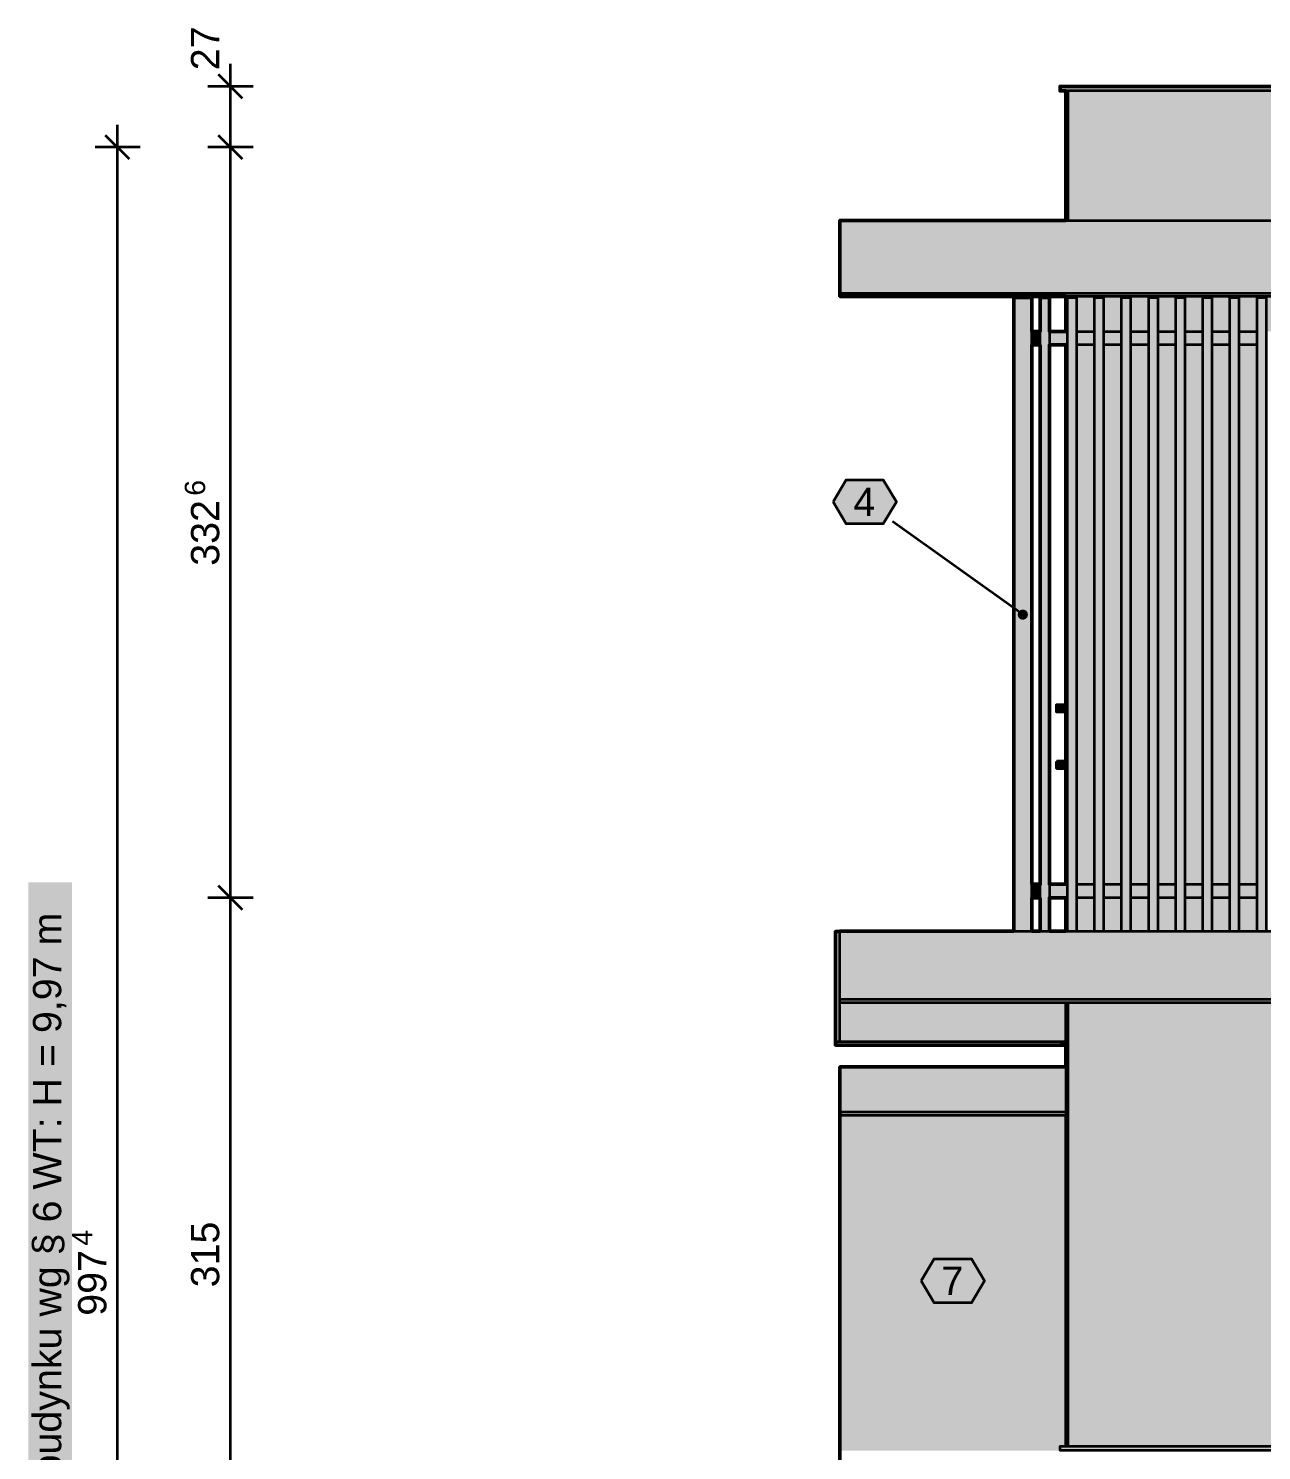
# Model space of a CAD drawing. Header units: metres. Extents: x -13 to 135, y -1 to 10.
# Drawn here: x 33.18 to 38.64, y 3.85 to 10.15 of the extents above; entities that cross this region are included whole.
import ezdxf

# ---------------------------------------------------------------- set-up
doc = ezdxf.new("R2010")
doc.units = ezdxf.units.M
for name, color, linetype, lineweight in [('A-ELEWACJE', 7, 'Continuous', 35), ('A-MASKA', 7, 'Continuous', 18), ('A-OPISY', 2, 'Continuous', 25), ('A-WYMIARY', 1, 'Continuous', 25)]:
    doc.layers.add(name, color=color, linetype=linetype, lineweight=lineweight)
doc.styles.add('PL_ARIAL', font='arial.ttf')

msp = doc.modelspace()

# ---------------------------------------------------------------- hatches: boundary and pattern name
at = {"layer": 'A-ELEWACJE', "true_color": 0x75787b}
for points in [[(37.7498, 9.896), (43.5248, 9.896), (43.5248, 9.876), (37.7498, 9.876)], [(37.7348, 7.125), (37.7348, 7.154), (37.7748, 7.154), (37.7748, 7.125)], [(37.7348, 6.875), (37.7348, 6.904), (37.7748, 6.904), (37.7748, 6.875)], [(47.7748, 3.85), (37.7498, 3.85), (37.7498, 3.87), (47.7748, 3.87)]]:
    msp.add_hatch(color=7, dxfattribs=at).paths.add_polyline_path(points)
at = {"layer": 'A-ELEWACJE', "true_color": 0x606060}
for points in [[(37.7748, 9.876), (37.7848, 9.876), (37.7848, 9.302), (37.7748, 9.302)], [(39.9748, 9.876), (41.1748, 9.876), (43.4898, 9.876), (43.4898, 9.302), (37.7848, 9.302), (37.7848, 9.876)], [(37.7748, 8.965), (37.7848, 8.965), (37.7848, 8.96), (37.7823, 8.96), (37.7823, 8.81), (37.7748, 8.81)], [(41.0623, 8.888), (41.0623, 8.96), (41.0223, 8.96), (41.0223, 8.888), (40.9423, 8.888), (40.9423, 8.96), (40.9023, 8.96), (40.9023, 8.888), (40.8223, 8.888), (40.8223, 8.96), (40.7823, 8.96), (40.7823, 8.888), (40.7023, 8.888), (40.7023, 8.96), (40.6623, 8.96), (40.6623, 8.888), (40.5823, 8.888), (40.5823, 8.96), (40.5423, 8.96), (40.5423, 8.888), (40.4623, 8.888), (40.4623, 8.96), (40.4223, 8.96), (40.4223, 8.888), (40.3423, 8.888), (40.3423, 8.96), (40.3023, 8.96), (40.3023, 8.888), (40.2223, 8.888), (40.2223, 8.96), (40.1823, 8.96), (40.1823, 8.888), (40.1023, 8.888), (40.1023, 8.96), (40.0623, 8.96), (40.0623, 8.888), (39.9868, 8.888), (39.9868, 8.81), (39.9823, 8.81), (39.9823, 8.96), (39.9423, 8.96), (39.9423, 8.81), (39.8623, 8.81), (39.8623, 8.96), (39.8223, 8.96), (39.8223, 8.81), (39.7423, 8.81), (39.7423, 8.96), (39.7023, 8.96), (39.7023, 8.81), (39.6223, 8.81), (39.6223, 8.96), (39.5823, 8.96), (39.5823, 8.81), (39.5023, 8.81), (39.5023, 8.96), (39.4623, 8.96), (39.4623, 8.81), (39.3823, 8.81), (39.3823, 8.96), (39.3423, 8.96), (39.3423, 8.81), (39.2623, 8.81), (39.2623, 8.96), (39.2223, 8.96), (39.2223, 8.81), (39.1423, 8.81), (39.1423, 8.96), (39.1023, 8.96), (39.1023, 8.81), (39.0223, 8.81), (39.0223, 8.96), (38.9823, 8.96), (38.9823, 8.81), (38.9023, 8.81), (38.9023, 8.96), (38.8623, 8.96), (38.8623, 8.81), (38.7823, 8.81), (38.7823, 8.96), (38.7423, 8.96), (38.7423, 8.81), (38.6623, 8.81), (38.6623, 8.96), (38.6223, 8.96), (38.6223, 8.81), (38.5423, 8.81), (38.5423, 8.96), (38.5023, 8.96), (38.5023, 8.81), (38.4223, 8.81), (38.4223, 8.96), (38.3823, 8.96), (38.3823, 8.81), (38.3023, 8.81), (38.3023, 8.96), (38.2623, 8.96), (38.2623, 8.81), (38.1823, 8.81), (38.1823, 8.96), (38.1423, 8.96), (38.1423, 8.81), (38.0623, 8.81), (38.0623, 8.96), (38.0223, 8.96), (38.0223, 8.81), (37.9423, 8.81), (37.9423, 8.96), (37.9023, 8.96), (37.9023, 8.81), (37.8223, 8.81), (37.8223, 8.96), (37.7848, 8.96), (37.7848, 8.965), (43.4898, 8.965), (43.4898, 8.81), (43.4623, 8.81), (43.4623, 8.96), (43.4223, 8.96), (43.4223, 8.81), (43.3423, 8.81), (43.3423, 8.96), (43.3023, 8.96), (43.3023, 8.81), (43.2223, 8.81), (43.2223, 8.96), (43.1823, 8.96), (43.1823, 8.81), (43.1023, 8.81), (43.1023, 8.96), (43.0623, 8.96), (43.0623, 8.81), (42.9823, 8.81), (42.9823, 8.96), (42.9423, 8.96), (42.9423, 8.81), (42.8623, 8.81), (42.8623, 8.96), (42.8223, 8.96), (42.8223, 8.81), (42.7423, 8.81), (42.7423, 8.96), (42.7023, 8.96), (42.7023, 8.81), (42.6223, 8.81), (42.6223, 8.96), (42.5823, 8.96), (42.5823, 8.81), (42.5023, 8.81), (42.5023, 8.96), (42.4623, 8.96), (42.4623, 8.81), (42.3823, 8.81), (42.3823, 8.96), (42.3423, 8.96), (42.3423, 8.81), (42.2623, 8.81), (42.2623, 8.96), (42.2223, 8.96), (42.2223, 8.81), (42.1423, 8.81), (42.1423, 8.96), (42.1023, 8.96), (42.1023, 8.81), (42.0223, 8.81), (42.0223, 8.96), (41.9823, 8.96), (41.9823, 8.81), (41.9023, 8.81), (41.9023, 8.96), (41.8623, 8.96), (41.8623, 8.81), (41.7823, 8.81), (41.7823, 8.96), (41.7423, 8.96), (41.7423, 8.81), (41.6623, 8.81), (41.6623, 8.96), (41.6223, 8.96), (41.6223, 8.81), (41.5423, 8.81), (41.5423, 8.96), (41.5023, 8.96), (41.5023, 8.81), (41.4223, 8.81), (41.4223, 8.96), (41.3823, 8.96), (41.3823, 8.81), (41.3023, 8.81), (41.3023, 8.96), (41.2623, 8.96), (41.2623, 8.81), (41.1823, 8.81), (41.1823, 8.96), (41.1423, 8.96), (41.1423, 8.888)], [(37.7748, 8.75), (37.7823, 8.75), (37.7823, 6.36), (37.7748, 6.36)], [(37.8223, 8.75), (37.9023, 8.75), (37.9023, 6.36), (37.8223, 6.36)], [(37.9423, 8.75), (38.0223, 8.75), (38.0223, 6.36), (37.9423, 6.36)], [(38.0623, 8.75), (38.1423, 8.75), (38.1423, 6.36), (38.0623, 6.36)], [(38.1823, 8.75), (38.2623, 8.75), (38.2623, 6.36), (38.1823, 6.36)], [(38.3023, 8.75), (38.3823, 8.75), (38.3823, 6.36), (38.3023, 6.36)], [(38.4223, 8.75), (38.5023, 8.75), (38.5023, 6.36), (38.4223, 6.36)], [(38.5423, 8.75), (38.6223, 8.75), (38.6223, 6.36), (38.5423, 6.36)], [(37.7748, 6.3), (37.7823, 6.3), (37.7823, 6.152), (37.7748, 6.152)], [(37.9023, 6.152), (37.8223, 6.152), (37.8223, 6.3), (37.9023, 6.3)], [(38.0223, 6.152), (37.9423, 6.152), (37.9423, 6.3), (38.0223, 6.3)], [(38.1423, 6.152), (38.0623, 6.152), (38.0623, 6.3), (38.1423, 6.3)], [(38.2623, 6.152), (38.1823, 6.152), (38.1823, 6.3), (38.2623, 6.3)], [(38.3823, 6.3), (38.3823, 6.152), (38.3023, 6.152), (38.3023, 6.3)], [(38.5023, 6.3), (38.5023, 6.152), (38.4223, 6.152), (38.4223, 6.3)], [(38.6223, 6.3), (38.6223, 6.152), (38.5423, 6.152), (38.5423, 6.3)]]:
    msp.add_hatch(color=7, dxfattribs=at).paths.add_polyline_path(points)
at = {"layer": 'A-ELEWACJE', "true_color": 0x797d80}
for points in [[(36.7748, 9.3), (36.7748, 9.302), (43.4998, 9.302), (43.4998, 9.3)], [(36.7748, 6.15), (36.7748, 6.152), (43.4998, 6.152), (43.4998, 6.15)]]:
    msp.add_hatch(color=7, dxfattribs=at).paths.add_polyline_path(points)
at = {"layer": 'A-ELEWACJE', "true_color": 0xbab7af}
for points in [[(36.7748, 9.3), (43.4998, 9.3), (43.4998, 8.98), (36.7748, 8.98)], [(36.7748, 6.15), (43.4998, 6.15), (43.4998, 5.85), (36.7748, 5.85)]]:
    msp.add_hatch(color=7, dxfattribs=at).paths.add_polyline_path(points)
at = {"layer": 'A-ELEWACJE', "true_color": 0xf5f4f1}
for points in [[(43.4998, 8.98), (43.4998, 8.965), (36.7748, 8.965), (36.7748, 8.98)], [(43.4998, 5.85), (43.4998, 5.835), (36.7748, 5.835), (36.7748, 5.85)], [(37.7748, 5.335), (37.7748, 5.35), (37.7748, 5.55), (37.7748, 5.835), (37.7848, 5.835), (37.7848, 3.87), (37.7748, 3.87)], [(36.7548, 5.662), (36.7748, 5.662), (37.7548, 5.662), (37.7548, 5.647), (36.7748, 5.647), (36.7548, 5.647)], [(37.7548, 5.647), (37.7548, 5.662), (37.7748, 5.662), (37.7748, 5.647)], [(36.7748, 5.335), (36.7748, 5.35), (37.7748, 5.35), (37.7748, 5.335)]]:
    msp.add_hatch(color=7, dxfattribs=at).paths.add_polyline_path(points)
at = {"layer": 'A-ELEWACJE', "true_color": 0xa37650}
for points in [[(37.5448, 8.96), (37.6248, 8.96), (37.6248, 8.81), (37.6248, 8.75), (37.6248, 6.36), (37.6248, 6.3), (37.6248, 6.152), (37.5448, 6.152)], [(37.6623, 8.96), (37.7023, 8.96), (37.7023, 6.152), (37.6623, 6.152)], [(37.8223, 8.96), (37.8223, 6.152), (37.7823, 6.152), (37.7823, 8.96)], [(37.9023, 8.96), (37.9423, 8.96), (37.9423, 6.152), (37.9023, 6.152)], [(38.0623, 8.96), (38.0623, 6.152), (38.0223, 6.152), (38.0223, 8.96)], [(38.1823, 8.96), (38.1823, 6.152), (38.1423, 6.152), (38.1423, 8.96)], [(38.2623, 8.96), (38.3023, 8.96), (38.3023, 6.152), (38.2623, 6.152)], [(38.4223, 8.96), (38.4223, 6.152), (38.3823, 6.152), (38.3823, 8.96)], [(38.5423, 8.96), (38.5423, 6.152), (38.5023, 6.152), (38.5023, 8.96)], [(38.6223, 8.96), (38.6623, 8.96), (38.6623, 6.152), (38.6223, 6.152)]]:
    msp.add_hatch(color=7, dxfattribs=at).paths.add_polyline_path(points)
at = {"layer": 'A-ELEWACJE', "true_color": 0x6b6e70}
for points in [[(37.6623, 8.81), (37.6623, 8.75), (37.6248, 8.75), (37.6248, 8.81)], [(37.7823, 8.81), (37.7823, 8.75), (37.7023, 8.75), (37.7023, 8.81)], [(37.9023, 8.81), (37.9023, 8.75), (37.8223, 8.75), (37.8223, 8.81)], [(38.0223, 8.81), (38.0223, 8.75), (37.9423, 8.75), (37.9423, 8.81)], [(38.1423, 8.81), (38.1423, 8.75), (38.0623, 8.75), (38.0623, 8.81)], [(38.2623, 8.81), (38.2623, 8.75), (38.1823, 8.75), (38.1823, 8.81)], [(38.3823, 8.81), (38.3823, 8.75), (38.3023, 8.75), (38.3023, 8.81)], [(38.5023, 8.81), (38.5023, 8.75), (38.4223, 8.75), (38.4223, 8.81)], [(38.6223, 8.81), (38.6223, 8.75), (38.5423, 8.75), (38.5423, 8.81)], [(37.6623, 6.36), (37.6623, 6.3), (37.6248, 6.3), (37.6248, 6.36)], [(37.7823, 6.36), (37.7823, 6.3), (37.7023, 6.3), (37.7023, 6.36)], [(37.9023, 6.36), (37.9023, 6.3), (37.8223, 6.3), (37.8223, 6.36)], [(38.0223, 6.36), (38.0223, 6.3), (37.9423, 6.3), (37.9423, 6.36)], [(38.1423, 6.36), (38.1423, 6.3), (38.0623, 6.3), (38.0623, 6.36)], [(38.2623, 6.36), (38.2623, 6.3), (38.1823, 6.3), (38.1823, 6.36)], [(38.3823, 6.36), (38.3823, 6.3), (38.3023, 6.3), (38.3023, 6.36)], [(38.5023, 6.36), (38.5023, 6.3), (38.4223, 6.3), (38.4223, 6.36)], [(38.6223, 6.36), (38.6223, 6.3), (38.5423, 6.3), (38.5423, 6.36)]]:
    msp.add_hatch(color=7, dxfattribs=at).paths.add_polyline_path(points)
at = {"layer": 'A-ELEWACJE', "true_color": 0x7e8183}
for points in [[(36.7548, 5.662), (36.7548, 6.15), (36.7748, 6.15), (36.7748, 5.85), (36.7748, 5.835), (36.7748, 5.674), (36.7748, 5.662)], [(36.7748, 5.662), (36.7748, 5.835), (37.7748, 5.835), (37.7748, 5.662)]]:
    msp.add_hatch(color=7, dxfattribs=at).paths.add_polyline_path(points)
at = {"layer": 'A-ELEWACJE', "true_color": 0xf5f4f1}
h = msp.add_hatch(color=7, dxfattribs=at)
h.paths.add_polyline_path([(47.1148, 6.15), (47.1148, 3.87), (46.8698, 3.87), (38.4298, 3.87), (38.3048, 3.87), (38.2948, 3.87), (37.7848, 3.87), (37.7848, 5.835), (43.4998, 5.835), (43.4998, 5.85), (43.4998, 6.15)])
h.paths.add_polyline_path([(40.7628, 5.488), (39.2868, 5.488), (39.2868, 4.004), (39.2598, 4.004), (39.2598, 3.975), (40.7898, 3.975), (40.7898, 4.004), (40.7628, 4.004)], flags=0)
at = {"layer": 'A-ELEWACJE', "true_color": 0x75797c}
for points in [[(37.7748, 5.35), (36.7748, 5.35), (36.7748, 5.55), (37.7748, 5.55)], [(36.7748, 3.85), (36.7748, 5.335), (37.7748, 5.335), (37.7748, 3.87), (37.7498, 3.87), (37.7498, 3.85)]]:
    msp.add_hatch(color=7, dxfattribs=at).paths.add_polyline_path(points)
at = {"layer": 'A-MASKA', "true_color": 0xffffff}
msp.add_hatch(color=7, dxfattribs=at).paths.add_polyline_path([(33.3723, 2.9099), (33.3723, 6.3681), (33.1798, 6.3681), (33.1798, 2.9099)])
at = {"layer": 'A-OPISY', "true_color": 0xffffff}
for points in [[(36.7442, 8.055), (36.8027, 8.1525), (36.9668, 8.1525), (37.0253, 8.055), (36.9668, 7.9575), (36.8027, 7.9575)], [(37.1342, 4.6025), (37.1927, 4.7), (37.3568, 4.7), (37.4153, 4.6025), (37.3568, 4.505), (37.1927, 4.505)]]:
    msp.add_hatch(color=7, dxfattribs=at).paths.add_polyline_path(points)
at = {"layer": 'A-OPISY', "true_color": 0x000000}
msp.add_hatch(color=7, dxfattribs=at).paths.add_polyline_path([(37.6073, 7.555), (37.6065, 7.5608), (37.6042, 7.5663), (37.6007, 7.5709), (37.596, 7.5745), (37.5906, 7.5767), (37.5848, 7.5775), (37.5789, 7.5767), (37.5735, 7.5745), (37.5689, 7.5709), (37.5653, 7.5663), (37.563, 7.5608), (37.5623, 7.555), (37.563, 7.5492), (37.5653, 7.5437), (37.5689, 7.5391), (37.5735, 7.5355), (37.5789, 7.5333), (37.5848, 7.5325), (37.5906, 7.5333), (37.596, 7.5355), (37.6007, 7.5391), (37.6042, 7.5437), (37.6065, 7.5492)])

# ---------------------------------------------------------------- linework, layer by layer
at = {"layer": 'A-ELEWACJE', "lineweight": 50, "ltscale": 0.05}
for points in [[(36.7748, 3.65), (36.7748, 3.85), (36.7748, 5.335), (36.7748, 5.35), (36.7748, 5.55), (37.7748, 5.55), (37.7748, 5.647), (37.7548, 5.647), (36.7748, 5.647), (36.7548, 5.647), (36.7548, 5.662), (36.7548, 6.15), (36.7748, 6.15), (36.7748, 6.152), (37.5448, 6.152), (37.5448, 8.96), (37.6248, 8.96), (37.6248, 8.81), (37.6623, 8.81), (37.6623, 8.96), (37.7023, 8.96), (37.7023, 8.81), (37.7748, 8.81), (37.7748, 8.888), (37.7748, 8.9), (37.7748, 8.965), (37.7548, 8.965), (36.7748, 8.965), (36.7748, 8.98), (36.7748, 9.3), (36.7748, 9.302), (37.7748, 9.302), (37.7748, 9.876), (37.7498, 9.876), (37.7498, 9.896), (38.2948, 9.896), (42.9798, 9.896)], [(37.6623, 8.75), (37.6248, 8.75), (37.6248, 6.36), (37.6623, 6.36), (37.6623, 8.75)], [(37.7348, 6.904), (37.7748, 6.904), (37.7748, 7.125), (37.7348, 7.125), (37.7348, 7.154), (37.7748, 7.154), (37.7748, 8.75), (37.7023, 8.75), (37.7023, 6.36), (37.7748, 6.36), (37.7748, 6.875), (37.7348, 6.875), (37.7348, 6.904)], [(37.6623, 6.3), (37.6248, 6.3), (37.6248, 6.152), (37.6623, 6.152), (37.6623, 6.3)], [(37.7023, 6.152), (37.7748, 6.152), (37.7748, 6.3), (37.7023, 6.3), (37.7023, 6.152)]]:
    msp.add_lwpolyline(points, dxfattribs=at)
at = {"layer": 'A-ELEWACJE', "lineweight": 35, "ltscale": 0.05}
for points in [[(37.7498, 9.876), (37.7498, 9.896), (43.5248, 9.896), (43.5248, 9.876), (37.7498, 9.876)], [(37.7748, 9.3024), (37.7748, 9.8756)], [(37.7848, 9.8756), (37.7848, 9.3024)], [(36.7748, 9.3), (36.7748, 9.302), (43.4998, 9.302), (43.4998, 9.3), (36.7748, 9.3)], [(36.7748, 8.9804), (36.7748, 9.2996)], [(36.7748, 8.98), (43.4998, 8.98), (43.4998, 8.965), (36.7748, 8.965), (36.7748, 8.98)], [(37.5448, 6.1524), (37.5448, 8.96), (37.6248, 8.96), (37.6248, 8.8104)], [(37.6623, 6.1524), (37.6623, 8.96), (37.7023, 8.96), (37.7023, 6.1524)], [(37.7748, 8.8104), (37.7748, 8.9646)], [(37.7823, 6.1524), (37.7823, 8.96), (37.8223, 8.96), (37.8223, 6.1524)], [(37.9023, 6.1524), (37.9023, 8.96), (37.9423, 8.96), (37.9423, 6.1524)], [(38.0223, 6.1524), (38.0223, 8.96), (38.0623, 8.96), (38.0623, 6.1524)], [(38.1423, 6.1524), (38.1423, 8.96), (38.1823, 8.96), (38.1823, 6.1524)], [(38.2623, 6.1524), (38.2623, 8.96), (38.3023, 8.96), (38.3023, 6.1524)], [(38.3823, 6.1524), (38.3823, 8.96), (38.4223, 8.96), (38.4223, 6.1524)], [(38.5023, 6.1524), (38.5023, 8.96), (38.5423, 8.96), (38.5423, 6.1524)], [(38.6223, 6.1524), (38.6223, 8.96), (38.6623, 8.96), (38.6623, 6.1524)], [(37.6619, 8.75), (37.6248, 8.75), (37.6248, 8.81), (37.6619, 8.81)], [(37.7027, 8.81), (37.7819, 8.81)], [(37.8227, 8.81), (37.9019, 8.81)], [(37.9427, 8.81), (38.0219, 8.81)], [(38.0627, 8.81), (38.1419, 8.81)], [(38.1827, 8.81), (38.2619, 8.81)], [(38.3027, 8.81), (38.3819, 8.81)], [(38.4227, 8.81), (38.5019, 8.81)], [(38.5427, 8.81), (38.6219, 8.81)], [(37.6248, 8.7496), (37.6248, 6.3604)], [(37.7819, 8.75), (37.7027, 8.75)], [(37.7748, 6.3604), (37.7748, 8.7496)], [(37.9019, 8.75), (37.8227, 8.75)], [(38.0219, 8.75), (37.9427, 8.75)], [(38.1419, 8.75), (38.0627, 8.75)], [(38.2619, 8.75), (38.1827, 8.75)], [(38.3819, 8.75), (38.3027, 8.75)], [(38.5019, 8.75), (38.4227, 8.75)], [(38.6219, 8.75), (38.5427, 8.75)], [(37.7744, 7.125), (37.7348, 7.125), (37.7348, 7.154), (37.7744, 7.154)], [(37.7744, 6.875), (37.7348, 6.875), (37.7348, 6.904), (37.7744, 6.904)], [(37.6619, 6.3), (37.6248, 6.3), (37.6248, 6.36), (37.6619, 6.36)], [(37.7027, 6.36), (37.7819, 6.36)], [(37.8227, 6.36), (37.9019, 6.36)], [(37.9427, 6.36), (38.0219, 6.36)], [(38.0627, 6.36), (38.1419, 6.36)], [(38.1827, 6.36), (38.2619, 6.36)], [(38.3027, 6.36), (38.3819, 6.36)], [(38.4227, 6.36), (38.5019, 6.36)], [(38.5427, 6.36), (38.6219, 6.36)], [(37.6248, 6.2996), (37.6248, 6.1524)], [(37.7819, 6.3), (37.7027, 6.3)], [(37.7748, 6.1524), (37.7748, 6.2996)], [(37.9019, 6.3), (37.8227, 6.3)], [(38.0219, 6.3), (37.9427, 6.3)], [(38.1419, 6.3), (38.0627, 6.3)], [(38.2619, 6.3), (38.1827, 6.3)], [(38.3819, 6.3), (38.3027, 6.3)], [(38.5019, 6.3), (38.4227, 6.3)], [(38.6219, 6.3), (38.5427, 6.3)], [(36.7744, 5.662), (36.7548, 5.662), (36.7548, 6.15), (36.7744, 6.15)], [(36.7748, 6.15), (36.7748, 6.152), (43.4998, 6.152), (43.4998, 6.15), (36.7748, 6.15)], [(36.7748, 5.8504), (36.7748, 6.1496)], [(36.7748, 5.85), (43.4998, 5.85), (43.4998, 5.835), (36.7748, 5.835), (36.7748, 5.85)], [(37.7744, 5.662), (36.7748, 5.662), (36.7748, 5.8346)], [(37.7748, 5.5504), (37.7748, 5.8346)], [(37.7848, 5.8346), (37.7848, 3.8704)], [(37.7548, 5.6616), (37.7548, 5.647), (36.7748, 5.647), (36.7548, 5.647), (36.7548, 5.6616)], [(37.7744, 5.647), (37.7552, 5.647)], [(37.7748, 5.35), (36.7748, 5.35), (36.7748, 5.55), (37.7748, 5.55), (37.7748, 5.35)], [(37.7748, 5.3496), (37.7748, 5.335), (36.7748, 5.335), (36.7748, 5.3496)], [(36.7748, 3.8504), (36.7748, 5.3346)], [(37.7748, 3.8704), (37.7748, 5.3346)], [(47.7748, 3.85), (37.7498, 3.85), (37.7498, 3.87), (47.7748, 3.87), (47.7748, 3.85)]]:
    msp.add_lwpolyline(points, dxfattribs=at)
at = {"layer": 'A-OPISY', "lineweight": 35, "ltscale": 0.05}
for points in [[(36.7442, 8.055), (36.8027, 8.1525), (36.9668, 8.1525), (37.0253, 8.055), (36.9668, 7.9575), (36.8027, 7.9575)], [(37.1342, 4.6025), (37.1927, 4.7), (37.3568, 4.7), (37.4153, 4.6025), (37.3568, 4.505), (37.1927, 4.505)]]:
    msp.add_lwpolyline(points, close=True, dxfattribs=at)
msp.add_lwpolyline([(37.5848, 7.555), (37.0068, 7.9678)], dxfattribs=at)
at = {"layer": 'A-WYMIARY', "lineweight": 35, "ltscale": 0.05}
for points in [[(34.0748, -0.35), (34.0748, 9.996)], [(34.1748, 9.896), (33.9748, 9.896)], [(34.1278, 9.843), (34.0217, 9.949)], [(33.5748, -0.448), (33.5748, 9.726)], [(33.6278, 9.573), (33.5217, 9.679)], [(34.1278, 9.573), (34.0217, 9.679)], [(33.6748, 9.626), (33.4748, 9.626)], [(34.1748, 9.626), (33.9748, 9.626)], [(34.1278, 6.247), (34.0217, 6.353)], [(34.1748, 6.3), (33.9748, 6.3)]]:
    msp.add_lwpolyline(points, dxfattribs=at)

# ---------------------------------------------------------------- texts
at = {"layer": 'A-OPISY', "style": 'PL_ARIAL'}
for s, p in [('4', (36.8342, 7.9925)), ('7', (37.2242, 4.54))]:
    msp.add_text(s, height=0.125, dxfattribs=at).set_placement(p)
at = {"layer": 'A-WYMIARY', "style": 'PL_ARIAL'}
for s, height, p in [('27', 0.125, (34.0248, 9.9675)), ('6', 0.09, (33.9623, 8.0819)), ('332', 0.125, (34.0248, 7.7713)), ('wysokość budynku wg § 6 WT: H = 9,97 m', 0.125, (33.3248, 2.9299)), ('315', 0.125, (34.0248, 4.5734)), ('4', 0.09, (33.4623, 4.7579)), ('997', 0.125, (33.5248, 4.4473))]:
    msp.add_text(s, height=height, rotation=90, dxfattribs=at).set_placement(p)

doc.saveas('drawing.dxf')
